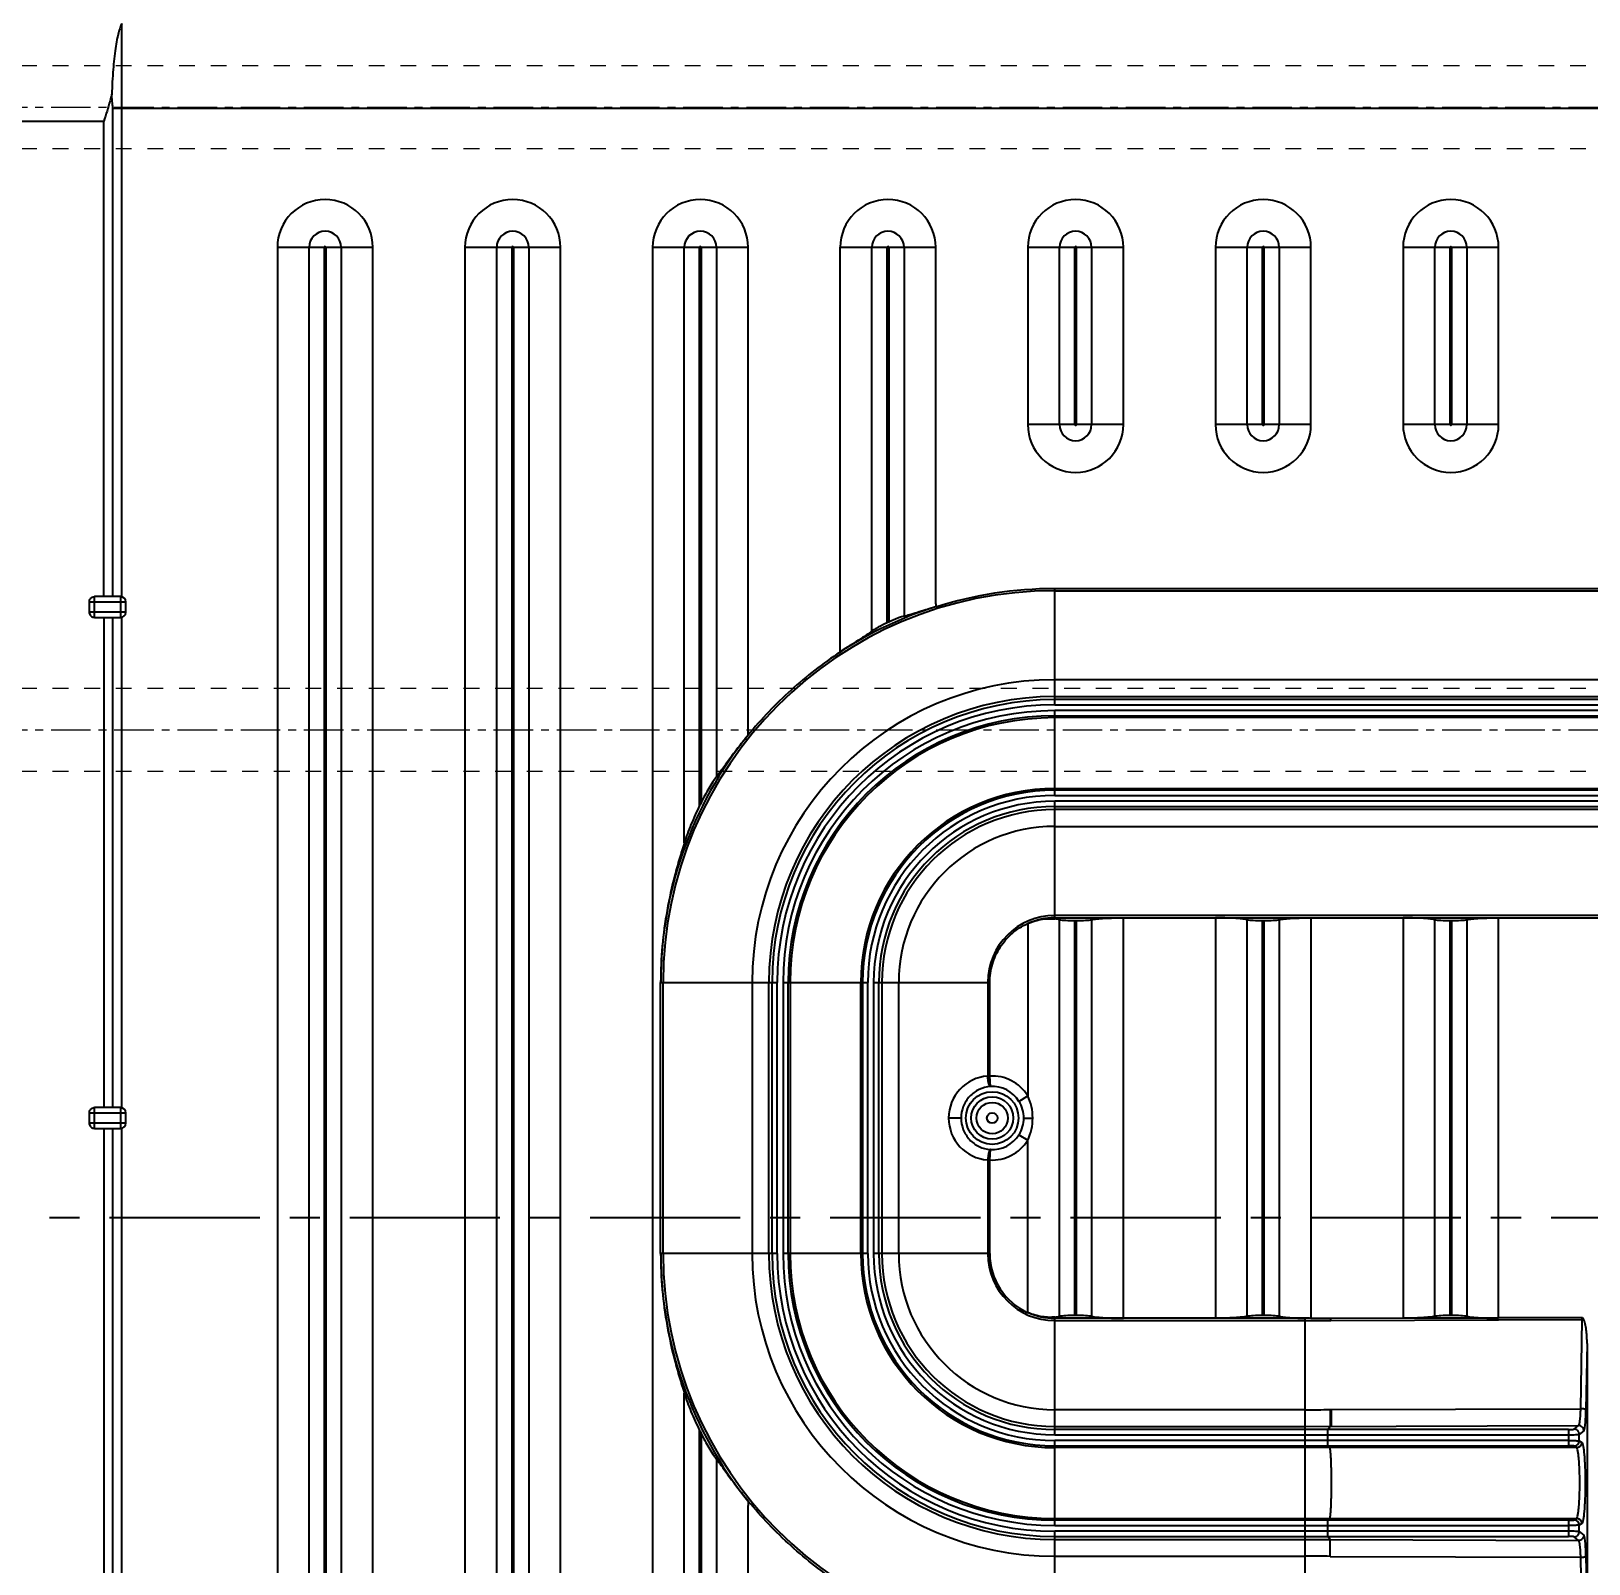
# Model space of a CAD drawing. Header units: millimetres. Extents: x -2895 to -298, y -11750 to -2997.
# Drawn here: x -1799.4 to -1649.3, y -6635 to -6487.3 of the extents above; entities that cross this region are included whole.
import ezdxf

# ---------------------------------------------------------------- set-up
doc = ezdxf.new("R2010")
doc.units = ezdxf.units.MM
doc.header["$LTSCALE"] = 16.335
doc.header["$PDMODE"] = 3
doc.header["$PDSIZE"] = 0.3125
doc.linetypes.add('CENTER', pattern=[0.6, 0.375, -0.075, 0.075, -0.075])
doc.linetypes.add('HIDDEN', pattern=[0.2, 0.1, -0.1])
doc.layers.get('0').update_dxf_attribs({"linetype": 'CONTINUOUS'})
doc.layers.get('Defpoints').update_dxf_attribs({"linetype": 'CONTINUOUS'})
doc.layers.add('cool', color=153, linetype='HIDDEN', lineweight=9)
doc.layers.add('DEFAULT_2', color=8, linetype='HIDDEN')
doc.styles.get("Standard").update_dxf_attribs({"font": 'txt', "width": 0.8})
doc.dimstyles.new('ISO-25', dxfattribs={"dimtxt": 8, "dimasz": 6, "dimexe": 0, "dimexo": 0, "dimgap": 0, "dimtad": 1, "dimdsep": 46, "dimtxsty": 'Standard', "dimcen": 0, "dimclrd": 4, "dimclre": 4, "dimclrt": 6, "dimazin": 0, "dimtfac": 1, "dimtofl": 0, "dimtmove": 0, "dimatfit": 3, "dimfxl": 0, "dimarcsym": 0})

# ---------------------------------------------------------------- blocks, each defined once
blk = doc.blocks.new('147')
at = {"layer": 'cool', "ltscale": 0.932966}
for p, q in [((229.57, -3849.57), (-211.77, -3849.57)), ((229.57, -3857.57), (-211.77, -3857.57))]:
    blk.add_line(p, q, dxfattribs=at)
at = {"layer": 'cool', "color": 1, "linetype": 'CENTER', "ltscale": 0.621977}
blk.add_line((243.9, -3853.57), (-226.1, -3853.57), dxfattribs=at)
blk = doc.blocks.new('*D2081')
at = {"color": 4, "lineweight": -2}
blk.add_line((-1852.6, -6601.62), (-1873.01, -6601.62), dxfattribs=at)
at = {"layer": 'Defpoints', "color": 0}
for p in [(-1870.61, -6601.62), (-1852.6, -6601.62), (-1626.39, -6601.62)]:
    blk.add_point(p, dxfattribs=at)
at = {"color": 6, "insert": (-1871.81, -6598.62), "char_height": 6, "attachment_point": 5}
blk.add_mtext('0', dxfattribs=at)
blk = doc.blocks.new('*D2082')
at = {"color": 4, "lineweight": -2}
blk.add_line((-1831.55, -6554.62), (-1878.61, -6554.62), dxfattribs=at)
at = {"layer": 'Defpoints', "color": 0}
for p in [(-1870.61, -6554.62), (-1831.55, -6554.62), (-1626.39, -6601.62)]:
    blk.add_point(p, dxfattribs=at)
at = {"color": 6, "insert": (-1874.61, -6551.62), "char_height": 6, "attachment_point": 5}
blk.add_mtext('47', dxfattribs=at)
blk = doc.blocks.new('*D2083')
at = {"color": 4, "lineweight": -2}
blk.add_line((-1838.84, -6494.62), (-1881.01, -6494.62), dxfattribs=at)
at = {"layer": 'Defpoints', "color": 0}
for p in [(-1870.61, -6494.62), (-1838.84, -6494.62), (-1626.39, -6601.62)]:
    blk.add_point(p, dxfattribs=at)
at = {"color": 6, "insert": (-1875.81, -6491.62), "char_height": 6, "attachment_point": 5}
blk.add_mtext('107', dxfattribs=at)
blk = doc.blocks.new('*D2084')
at = {"color": 4, "lineweight": -2}
blk.add_line((-1828.35, -6639.62), (-1878.61, -6639.62), dxfattribs=at)
at = {"layer": 'Defpoints', "color": 0}
for p in [(-1626.39, -6601.62), (-1870.61, -6639.62), (-1828.35, -6639.62)]:
    blk.add_point(p, dxfattribs=at)
at = {"color": 6, "insert": (-1874.61, -6636.62), "char_height": 6, "attachment_point": 5}
blk.add_mtext('38', dxfattribs=at)
blk = doc.blocks.new('*D2105')
at = {"color": 4, "lineweight": -2}
blk.add_line((-1832.39, -6726.62), (-1881.81, -6726.62), dxfattribs=at)
at = {"layer": 'Defpoints', "color": 0}
for p in [(-1626.39, -6601.62), (-1870.61, -6726.62), (-1832.39, -6726.62)]:
    blk.add_point(p, dxfattribs=at)
at = {"color": 6, "insert": (-1876.21, -6723.62), "char_height": 6, "attachment_point": 5}
blk.add_mtext('125', dxfattribs=at)
blk = doc.blocks.new('*D2091')
at = {"color": 4, "lineweight": -2}
blk.add_line((-1840.19, -6441.62), (-1881.01, -6441.62), dxfattribs=at)
at = {"layer": 'Defpoints', "color": 0}
for p in [(-1870.61, -6441.62), (-1840.19, -6441.62), (-1626.39, -6601.62)]:
    blk.add_point(p, dxfattribs=at)
at = {"color": 6, "insert": (-1875.81, -6438.62), "char_height": 6, "attachment_point": 5}
blk.add_mtext('160', dxfattribs=at)
blk = doc.blocks.new('*D2092')
at = {"color": 4, "lineweight": -2}
blk.add_line((-1831.39, -6758.51), (-1831.39, -6810.65), dxfattribs=at)
at = {"layer": 'Defpoints', "color": 0}
for p in [(-1626.39, -6601.62), (-1831.39, -6758.51), (-1831.39, -6798.65)]:
    blk.add_point(p, dxfattribs=at)
at = {"color": 6, "insert": (-1834.39, -6804.65), "char_height": 6, "attachment_point": 5, "rotation": 90}
blk.add_mtext('205', dxfattribs=at)
blk = doc.blocks.new('*D2093')
at = {"color": 4, "lineweight": -2}
blk.add_line((-1831.39, -6437.81), (-1831.39, -6394.21), dxfattribs=at)
at = {"layer": 'Defpoints', "color": 0}
for p in [(-1831.39, -6406.21), (-1831.39, -6437.81), (-1626.39, -6601.62)]:
    blk.add_point(p, dxfattribs=at)
at = {"color": 6, "insert": (-1834.39, -6400.21), "char_height": 6, "attachment_point": 5, "rotation": 90}
blk.add_mtext('205', dxfattribs=at)
blk = doc.blocks.new('*D2094')
at = {"color": 4, "lineweight": -2}
blk.add_line((-1840.19, -6761.62), (-1881.01, -6761.62), dxfattribs=at)
at = {"layer": 'Defpoints', "color": 0}
for p in [(-1626.39, -6601.62), (-1870.61, -6761.62), (-1840.19, -6761.62)]:
    blk.add_point(p, dxfattribs=at)
at = {"color": 6, "insert": (-1875.81, -6758.62), "char_height": 6, "attachment_point": 5}
blk.add_mtext('160', dxfattribs=at)

msp = doc.modelspace()

# ---------------------------------------------------------------- linework, layer by layer
at = {"color": 7, "linetype": 'Continuous'}
for p, q in [((-1790.703, -6541.788), (-1790.704, -6486.548)), ((-1791.573, -6541.773), (-1791.573, -6494.708)), ((-1791.573, -6494.708), (-1461.197, -6494.708)), ((-1861.385, -6495.949), (-1792.443, -6495.949)), ((-1792.443, -6541.773), (-1792.443, -6495.949)), ((-1775.711, -6508.106), (-1775.711, -6653.831)), ((-1775.711, -6508.106), (-1771.172, -6508.106)), ((-1772.654, -6653.831), (-1772.654, -6508.106)), ((-1771.172, -6653.831), (-1771.172, -6508.106)), ((-1771.038, -6508.106), (-1771.038, -6653.831)), ((-1771.038, -6508.106), (-1766.499, -6508.106)), ((-1769.556, -6508.106), (-1769.556, -6653.831)), ((-1766.499, -6653.831), (-1766.499, -6508.106)), ((-1757.621, -6508.106), (-1757.621, -6653.831)), ((-1757.621, -6508.106), (-1753.082, -6508.106)), ((-1754.564, -6653.831), (-1754.564, -6508.106)), ((-1753.082, -6653.831), (-1753.082, -6508.106)), ((-1752.948, -6508.106), (-1752.948, -6653.831)), ((-1752.948, -6508.106), (-1748.409, -6508.106)), ((-1751.466, -6508.106), (-1751.466, -6653.831)), ((-1748.409, -6653.831), (-1748.409, -6508.106)), ((-1739.531, -6508.106), (-1739.531, -6653.831)), ((-1739.531, -6508.106), (-1734.992, -6508.106)), ((-1736.474, -6565.511), (-1736.474, -6508.106)), ((-1734.992, -6561.896), (-1734.992, -6508.106)), ((-1734.858, -6508.106), (-1734.858, -6561.63)), ((-1734.858, -6508.106), (-1730.319, -6508.106)), ((-1733.376, -6508.106), (-1733.376, -6559.145)), ((-1730.316, -6555.117), (-1730.319, -6508.106)), ((-1721.441, -6547.117), (-1721.441, -6508.106)), ((-1721.441, -6508.106), (-1716.902, -6508.106)), ((-1718.384, -6545.107), (-1718.384, -6508.106)), ((-1716.902, -6544.281), (-1716.902, -6508.106)), ((-1716.768, -6508.106), (-1716.768, -6544.218)), ((-1716.768, -6508.106), (-1712.229, -6508.106)), ((-1715.286, -6508.106), (-1715.286, -6543.666)), ((-1712.227, -6542.466), (-1712.229, -6508.106)), ((-1703.351, -6508.106), (-1703.351, -6525.191)), ((-1703.351, -6508.106), (-1698.812, -6508.106)), ((-1703.351, -6508.106), (-1703.351, -6525.191)), ((-1703.351, -6508.106), (-1698.812, -6508.106)), ((-1700.294, -6525.191), (-1700.294, -6508.106)), ((-1700.294, -6525.191), (-1700.294, -6508.106)), ((-1698.812, -6525.191), (-1698.812, -6508.106)), ((-1698.812, -6525.191), (-1698.812, -6508.106)), ((-1698.678, -6508.106), (-1698.678, -6525.191)), ((-1698.678, -6508.106), (-1694.139, -6508.106)), ((-1698.678, -6508.106), (-1698.678, -6525.191)), ((-1698.678, -6508.106), (-1694.139, -6508.106)), ((-1697.196, -6508.106), (-1697.196, -6525.191)), ((-1697.196, -6508.106), (-1697.196, -6525.191)), ((-1694.139, -6525.191), (-1694.139, -6508.106)), ((-1694.139, -6525.191), (-1694.139, -6508.106)), ((-1685.261, -6508.106), (-1685.261, -6525.191)), ((-1685.261, -6508.106), (-1680.722, -6508.106)), ((-1685.261, -6508.106), (-1685.261, -6525.191)), ((-1685.261, -6508.106), (-1680.722, -6508.106)), ((-1682.204, -6525.191), (-1682.204, -6508.106)), ((-1682.204, -6525.191), (-1682.204, -6508.106)), ((-1680.722, -6525.191), (-1680.722, -6508.106)), ((-1680.722, -6525.191), (-1680.722, -6508.106)), ((-1680.588, -6508.106), (-1680.588, -6525.191)), ((-1680.588, -6508.106), (-1676.049, -6508.106)), ((-1680.588, -6508.106), (-1680.588, -6525.191)), ((-1680.588, -6508.106), (-1676.049, -6508.106)), ((-1679.106, -6508.106), (-1679.106, -6525.191)), ((-1679.106, -6508.106), (-1679.106, -6525.191)), ((-1676.049, -6525.191), (-1676.049, -6508.106)), ((-1676.049, -6525.191), (-1676.049, -6508.106)), ((-1667.171, -6508.106), (-1667.171, -6525.191)), ((-1667.171, -6508.106), (-1662.632, -6508.106)), ((-1667.171, -6508.106), (-1667.171, -6525.191)), ((-1667.171, -6508.106), (-1662.632, -6508.106)), ((-1664.114, -6525.191), (-1664.114, -6508.106)), ((-1664.114, -6525.191), (-1664.114, -6508.106)), ((-1662.632, -6525.191), (-1662.632, -6508.106)), ((-1662.632, -6525.191), (-1662.632, -6508.106)), ((-1662.498, -6508.106), (-1662.498, -6525.191)), ((-1662.498, -6508.106), (-1657.959, -6508.106)), ((-1662.498, -6508.106), (-1662.498, -6525.191)), ((-1662.498, -6508.106), (-1657.959, -6508.106)), ((-1661.016, -6508.106), (-1661.016, -6525.191)), ((-1661.016, -6508.106), (-1661.016, -6525.191)), ((-1657.959, -6525.191), (-1657.959, -6508.106)), ((-1657.959, -6525.191), (-1657.959, -6508.106)), ((-1698.812, -6525.191), (-1703.351, -6525.191)), ((-1698.812, -6525.191), (-1703.351, -6525.191)), ((-1694.139, -6525.191), (-1698.678, -6525.191)), ((-1694.139, -6525.191), (-1698.678, -6525.191)), ((-1680.722, -6525.191), (-1685.261, -6525.191)), ((-1680.722, -6525.191), (-1685.261, -6525.191)), ((-1676.049, -6525.191), (-1680.588, -6525.191)), ((-1676.049, -6525.191), (-1680.588, -6525.191)), ((-1662.632, -6525.191), (-1667.171, -6525.191)), ((-1662.632, -6525.191), (-1667.171, -6525.191)), ((-1657.959, -6525.191), (-1662.498, -6525.191)), ((-1657.959, -6525.191), (-1662.498, -6525.191)), ((-1793.339, -6543.281), (-1793.339, -6541.773)), ((-1790.821, -6541.773), (-1793.339, -6541.773)), ((-1790.821, -6541.773), (-1790.821, -6543.716)), ((-1700.755, -6552.198), (-1700.755, -6541.006)), ((-1552.015, -6541.006), (-1700.755, -6541.006)), ((-1700.755, -6541.2), (-1552.015, -6541.2)), ((-1793.838, -6543.284), (-1793.838, -6542.273)), ((-1793.838, -6542.276), (-1790.821, -6542.276)), ((-1790.388, -6543.281), (-1793.339, -6543.281)), ((-1793.339, -6543.783), (-1793.339, -6543.281)), ((-1790.703, -6591.033), (-1790.703, -6543.769)), ((-1790.321, -6543.283), (-1790.321, -6542.273)), ((-1712.227, -6542.466), (-1712.225, -6542.78)), ((-1793.339, -6543.783), (-1790.821, -6543.783)), ((-1792.443, -6543.783), (-1792.443, -6591.018)), ((-1791.573, -6591.018), (-1791.573, -6543.783)), ((-1552.015, -6549.784), (-1700.755, -6549.784)), ((-1700.755, -6551.401), (-1552.015, -6551.401)), ((-1552.015, -6551.697), (-1700.755, -6551.697)), ((-1700.755, -6552.198), (-1552.015, -6552.198)), ((-1700.755, -6560.936), (-1700.755, -6552.76)), ((-1552.015, -6552.76), (-1700.755, -6552.76)), ((-1700.755, -6553.262), (-1552.015, -6553.262)), ((-1552.015, -6553.436), (-1700.755, -6553.436)), ((-1700.755, -6560.261), (-1552.015, -6560.261)), ((-1552.015, -6560.435), (-1700.755, -6560.435)), ((-1700.755, -6560.936), (-1552.015, -6560.936)), ((-1700.755, -6572.837), (-1700.755, -6561.499)), ((-1552.015, -6561.499), (-1700.755, -6561.499)), ((-1700.755, -6562), (-1552.015, -6562)), ((-1629.324, -6562.296), (-1700.755, -6562.296)), ((-1700.755, -6563.913), (-1629.521, -6563.913)), ((-1703.353, -6573.279), (-1703.353, -6589.883)), ((-1632.815, -6572.497), (-1700.755, -6572.497)), ((-1700.755, -6572.727), (-1639.864, -6572.727)), ((-1700.294, -6611.142), (-1700.294, -6572.905)), ((-1698.812, -6611.056), (-1698.812, -6572.991)), ((-1698.812, -6572.991), (-1698.678, -6572.991)), ((-1698.678, -6572.991), (-1698.678, -6611.056)), ((-1697.196, -6572.905), (-1697.196, -6611.142)), ((-1694.136, -6611.335), (-1694.136, -6572.709)), ((-1685.267, -6572.709), (-1685.267, -6611.335)), ((-1682.204, -6611.142), (-1682.204, -6572.905)), ((-1680.722, -6611.056), (-1680.722, -6572.991)), ((-1680.722, -6572.991), (-1680.588, -6572.991)), ((-1680.588, -6572.991), (-1680.588, -6611.056)), ((-1679.106, -6572.905), (-1679.106, -6611.142)), ((-1676.046, -6611.333), (-1676.046, -6572.709)), ((-1667.175, -6572.709), (-1667.175, -6611.322)), ((-1664.114, -6611.142), (-1664.114, -6572.905)), ((-1662.632, -6611.056), (-1662.632, -6572.991)), ((-1662.632, -6572.991), (-1662.498, -6572.991)), ((-1662.498, -6572.991), (-1662.498, -6611.056)), ((-1661.016, -6572.905), (-1661.016, -6611.142)), ((-1657.958, -6611.284), (-1657.958, -6572.709)), ((-1738.752, -6605.088), (-1738.752, -6578.958)), ((-1738.735, -6578.958), (-1727.515, -6578.958)), ((-1738.514, -6605.088), (-1738.514, -6578.958)), ((-1729.93, -6578.958), (-1729.93, -6605.088)), ((-1728.313, -6605.088), (-1728.313, -6578.958)), ((-1728.017, -6578.958), (-1728.017, -6605.088)), ((-1727.515, -6605.088), (-1727.515, -6578.958)), ((-1726.953, -6578.958), (-1726.953, -6605.088)), ((-1726.953, -6578.958), (-1718.777, -6578.958)), ((-1726.452, -6605.088), (-1726.452, -6578.958)), ((-1726.278, -6578.958), (-1726.278, -6605.088)), ((-1719.453, -6605.088), (-1719.453, -6578.958)), ((-1719.279, -6578.958), (-1719.279, -6605.088)), ((-1718.777, -6605.088), (-1718.777, -6578.958)), ((-1718.215, -6578.958), (-1718.215, -6605.088)), ((-1718.215, -6578.958), (-1707.022, -6578.958)), ((-1717.714, -6605.088), (-1717.714, -6578.958)), ((-1717.418, -6578.958), (-1717.418, -6605.088)), ((-1715.8, -6605.088), (-1715.8, -6578.958)), ((-1707.216, -6578.958), (-1707.216, -6587.985)), ((-1707.022, -6587.985), (-1707.022, -6578.958)), ((-1707.022, -6587.985), (-1707.216, -6587.985)), ((-1706.964, -6588.987), (-1707.022, -6587.985)), ((-1704.203, -6590.415), (-1703.351, -6589.884)), ((-1793.838, -6592.529), (-1793.838, -6591.518)), ((-1793.838, -6591.521), (-1790.821, -6591.521)), ((-1793.339, -6592.526), (-1793.339, -6591.018)), ((-1790.821, -6591.018), (-1793.339, -6591.018)), ((-1790.821, -6591.018), (-1790.821, -6592.961)), ((-1790.321, -6592.528), (-1790.321, -6591.518)), ((-1790.388, -6592.526), (-1793.339, -6592.526)), ((-1793.339, -6593.028), (-1793.339, -6592.526)), ((-1793.339, -6593.028), (-1790.821, -6593.028)), ((-1792.443, -6593.028), (-1792.443, -6640.263)), ((-1791.573, -6640.263), (-1791.573, -6593.028)), ((-1790.703, -6640.278), (-1790.703, -6593.014)), ((-1709.788, -6592.023), (-1710.986, -6592.023)), ((-1703.741, -6592.023), (-1702.88, -6592.023)), ((-1704.203, -6593.632), (-1703.351, -6594.162)), ((-1703.357, -6610.791), (-1703.351, -6594.162)), ((-1707.216, -6596.062), (-1707.216, -6605.088)), ((-1707.216, -6596.062), (-1707.022, -6596.062)), ((-1707.022, -6596.062), (-1706.964, -6595.06)), ((-1707.022, -6605.088), (-1707.022, -6596.062)), ((-1727.515, -6605.088), (-1738.752, -6605.088)), ((-1718.777, -6605.088), (-1726.953, -6605.088)), ((-1707.022, -6605.088), (-1718.215, -6605.088)), ((-1700.755, -6622.548), (-1700.755, -6611.21)), ((-1676.572, -6611.319), (-1700.755, -6611.319)), ((-1698.678, -6611.056), (-1698.812, -6611.056)), ((-1680.588, -6611.056), (-1680.722, -6611.056)), ((-1676.635, -6611.331), (-1676.635, -6643.064)), ((-1667.175, -6611.322), (-1674.145, -6611.351)), ((-1674.144, -6611.545), (-1674.145, -6611.349)), ((-1657.963, -6611.319), (-1667.172, -6611.319)), ((-1662.498, -6611.056), (-1662.632, -6611.056)), ((-1649.875, -6611.284), (-1657.958, -6611.284)), ((-1700.755, -6611.55), (-1676.635, -6611.55)), ((-1674.144, -6611.545), (-1649.893, -6611.456)), ((-1650.04, -6620.041), (-1649.893, -6611.456)), ((-1649.429, -6613.74), (-1649.539, -6620.138)), ((-1649.429, -6613.74), (-1649.429, -6640.656)), ((-1736.474, -6653.831), (-1736.474, -6618.536)), ((-1676.635, -6620.134), (-1700.755, -6620.134)), ((-1674.192, -6620.129), (-1650.04, -6620.041)), ((-1674.192, -6620.129), (-1674.187, -6621.746)), ((-1674.112, -6620.129), (-1674.107, -6621.746)), ((-1700.755, -6621.751), (-1676.635, -6621.751)), ((-1676.635, -6621.751), (-1650.242, -6621.659)), ((-1674.412, -6622.047), (-1674.187, -6621.746)), ((-1650.684, -6622.013), (-1650.242, -6621.659)), ((-1734.992, -6653.831), (-1734.992, -6622.15)), ((-1734.858, -6622.416), (-1734.858, -6653.831)), ((-1651.211, -6622.047), (-1700.755, -6622.047)), ((-1700.755, -6622.548), (-1651.235, -6622.548)), ((-1700.755, -6631.286), (-1700.755, -6623.11)), ((-1651.235, -6623.11), (-1700.755, -6623.11)), ((-1674.437, -6623.11), (-1674.437, -6622.548)), ((-1651.235, -6622.548), (-1651.235, -6623.11)), ((-1649.74, -6622.16), (-1650.182, -6622.514)), ((-1650.182, -6623.136), (-1650.182, -6622.514)), ((-1650.182, -6623.136), (-1649.934, -6623.284)), ((-1700.755, -6623.612), (-1651.21, -6623.612)), ((-1650.436, -6623.786), (-1700.755, -6623.786)), ((-1674.238, -6623.786), (-1674.412, -6623.612)), ((-1650.436, -6623.786), (-1650.684, -6623.637)), ((-1733.376, -6624.902), (-1733.376, -6653.831)), ((-1730.319, -6653.831), (-1730.31, -6629.374)), ((-1730.3, -6628.935), (-1730.31, -6629.374)), ((-1700.755, -6630.611), (-1650.436, -6630.611)), ((-1651.21, -6630.785), (-1700.755, -6630.785)), ((-1674.412, -6630.785), (-1674.238, -6630.611)), ((-1650.684, -6630.759), (-1650.436, -6630.611)), ((-1700.755, -6631.286), (-1651.235, -6631.286)), ((-1700.755, -6643.187), (-1700.755, -6631.849)), ((-1651.235, -6631.849), (-1700.755, -6631.849)), ((-1700.755, -6632.35), (-1651.211, -6632.35)), ((-1674.437, -6631.849), (-1674.437, -6631.286)), ((-1674.187, -6632.65), (-1674.412, -6632.35)), ((-1651.235, -6631.286), (-1651.235, -6631.849)), ((-1649.934, -6631.113), (-1650.182, -6631.261)), ((-1650.182, -6631.882), (-1650.182, -6631.261)), ((-1650.182, -6631.882), (-1649.74, -6632.237)), ((-1700.755, -6632.646), (-1674.187, -6632.65)), ((-1674.193, -6634.267), (-1674.187, -6632.65)), ((-1674.187, -6632.65), (-1650.242, -6632.738)), ((-1650.242, -6632.738), (-1650.684, -6632.384)), ((-1700.755, -6634.263), (-1676.635, -6634.263)), ((-1674.192, -6634.267), (-1650.04, -6634.355)), ((-1649.893, -6642.94), (-1650.04, -6634.355)), ((-1649.539, -6634.259), (-1649.429, -6640.656))]:
    msp.add_line(p, q, dxfattribs=at)
at = {"color": 1, "linetype": 'CENTER', "ltscale": 2.363517}
msp.add_line((-1861.385, -6601.624), (-1391.385, -6601.624), dxfattribs=at)
at = {"color": 7, "linetype": 'Continuous'}
for radius in [2.537, 2.036, 1.508, 0.503]:
    msp.add_circle((-1706.785, -6592.023), radius, dxfattribs=at)
for centre, radius, start, end in [((-1771.105, -6508.106), 4.606, 0, 180), ((-1753.015, -6508.106), 4.606, 0, 180), ((-1734.925, -6508.106), 4.606, 0, 180), ((-1716.835, -6508.106), 4.606, 0, 180), ((-1698.745, -6508.106), 4.606, 0, 180), ((-1698.745, -6508.106), 4.606, 0, 180), ((-1680.655, -6508.106), 4.606, 0, 180), ((-1680.655, -6508.106), 4.606, 0, 180), ((-1662.565, -6508.106), 4.606, 0, 180), ((-1662.565, -6508.106), 4.606, 0, 180), ((-1771.105, -6508.106), 1.549, 0.00138, 179.99862), ((-1753.015, -6508.106), 1.549, 0.00138, 179.99862), ((-1734.925, -6508.106), 1.549, 0.00138, 179.99862), ((-1716.835, -6508.106), 1.549, 0.00138, 179.99862), ((-1698.745, -6508.106), 1.549, 0.00138, 179.99862), ((-1698.745, -6508.106), 1.549, 0.00138, 179.99862), ((-1680.655, -6508.106), 1.549, 0.00138, 179.99862), ((-1680.655, -6508.106), 1.549, 0.00138, 179.99862), ((-1662.565, -6508.106), 1.549, 0.00138, 179.99862), ((-1662.565, -6508.106), 1.549, 0.00138, 179.99862), ((-1771.105, -6508.106), 0.0669, 0, 180), ((-1753.015, -6508.106), 0.0669, 0, 180), ((-1734.925, -6508.106), 0.0669, 0, 180), ((-1716.835, -6508.106), 0.0669, 0, 180), ((-1698.745, -6508.106), 0.0669, 0, 180), ((-1698.745, -6508.106), 0.0669, 0, 180), ((-1680.655, -6508.106), 0.0669, 0, 180), ((-1680.655, -6508.106), 0.0669, 0, 180), ((-1662.565, -6508.106), 0.0669, 0, 180), ((-1662.565, -6508.106), 0.0669, 0, 180), ((-1698.745, -6525.191), 4.606, 180, 360), ((-1698.745, -6525.191), 4.606, 180, 360), ((-1698.745, -6525.191), 1.549, 180.00138, 359.99862), ((-1698.745, -6525.191), 1.549, 180.00138, 359.99862), ((-1698.745, -6525.191), 0.0669, 180, 0), ((-1698.745, -6525.191), 0.0669, 180, 0), ((-1680.655, -6525.191), 4.606, 180, 360), ((-1680.655, -6525.191), 4.606, 180, 360), ((-1680.655, -6525.191), 1.549, 180.00138, 359.99862), ((-1680.655, -6525.191), 1.549, 180.00138, 359.99862), ((-1680.655, -6525.191), 0.0669, 180, 0), ((-1680.655, -6525.191), 0.0669, 180, 0), ((-1662.565, -6525.191), 4.606, 180, 360), ((-1662.565, -6525.191), 4.606, 180, 360), ((-1662.565, -6525.191), 1.549, 180.00138, 359.99862), ((-1662.565, -6525.191), 1.549, 180.00138, 359.99862), ((-1662.565, -6525.191), 0.0669, 180, 0), ((-1662.565, -6525.191), 0.0669, 180, 0), ((-1790.821, -6542.273), 0.5, 0, 90), ((-1700.755, -6578.958), 37.759, 90, 180), ((-1700.756, -6578.949), 37.943, 89.99872, 107.59392), ((-1793.338, -6543.283), 0.5, 194.6037, 269.93689), ((-1790.821, -6543.283), 0.5, 270, 0), ((-1700.755, -6578.958), 37.989, 107.6131, 122.99151), ((-1700.755, -6578.958), 38.253, 114.74696, 114.96798), ((-1700.755, -6578.958), 29.175, 90, 180), ((-1700.755, -6578.958), 27.558, 90, 180), ((-1700.755, -6578.958), 27.261, 90, 180), ((-1700.755, -6578.958), 26.76, 90, 180), ((-1700.755, -6578.958), 26.198, 90, 180), ((-1700.755, -6578.958), 25.696, 90, 180), ((-1700.755, -6578.958), 25.522, 90, 180), ((-1700.755, -6578.958), 37.989, 141.12318, 180), ((-1700.755, -6578.958), 18.698, 90, 180), ((-1700.755, -6578.958), 38.253, 153.06467, 153.51081), ((-1700.755, -6578.958), 18.524, 90, 180), ((-1700.755, -6578.958), 18.022, 90, 180), ((-1700.755, -6578.958), 17.46, 90, 180), ((-1700.755, -6578.958), 16.959, 90, 180), ((-1700.755, -6578.958), 16.662, 90, 180), ((-1700.755, -6578.958), 15.045, 90, 180), ((-1700.755, -6578.958), 6.461, 90, 180), ((-1700.755, -6578.958), 6.231, 90, 114.542), ((-1706.937, -6592.023), 4.049, 93.95805, 266.04404), ((-1706.785, -6592.023), 4.046, 31.95246, 93.36175), ((-1706.785, -6592.023), 3.042, 31.91993, 93.36175), ((-1790.821, -6591.518), 0.5, 0, 90), ((-1793.338, -6592.528), 0.5, 194.6037, 269.93689), ((-1790.821, -6592.528), 0.5, 270, 0), ((-1706.785, -6592.023), 4.046, 266.63825, 328.08007), ((-1706.785, -6592.023), 3.042, 266.63825, 328.08007), ((-1700.755, -6605.088), 37.989, 180, 218.83291), ((-1700.755, -6605.088), 37.759, 180, 270), ((-1700.755, -6605.088), 29.175, 180, 270), ((-1700.755, -6605.088), 27.558, 180, 270), ((-1700.755, -6605.088), 27.261, 180, 270), ((-1700.755, -6605.088), 26.76, 180, 270), ((-1700.755, -6605.088), 26.198, 180, 270), ((-1700.755, -6605.088), 25.696, 180, 270), ((-1700.755, -6605.088), 25.522, 180, 270), ((-1700.755, -6605.088), 18.698, 180, 270), ((-1700.755, -6605.088), 18.524, 180, 270), ((-1700.755, -6605.088), 18.022, 180, 270), ((-1700.755, -6605.088), 17.46, 180, 270), ((-1700.755, -6605.088), 16.959, 180, 270), ((-1700.755, -6605.088), 16.662, 180, 270), ((-1700.755, -6605.088), 15.045, 180, 270), ((-1700.755, -6605.088), 6.461, 180, 270), ((-1700.751, -6605.087), 6.271, 180.01433, 245.45061), ((-1700.754, -6605.083), 6.237, 245.41084, 269.98936), ((-1676.504, -6617.535), 6.219, 85.77656, 91.12443), ((-1657.4, -6611.249), 7.51, 358.42194, 359.90255), ((-1654.277, -6614.417), 5.404, 33.1479, 35.43944), ((-1676.739, -5898.627), 712.922, 270.008305, 270.208538), ((-1649.933, -6613.965), 2.509, 85.89242, 89.08809), ((-1676.636, -5918.261), 701.872, 270.00006, 270.199509), ((-1700.755, -6605.088), 38.253, 206.48919, 206.93533), ((-1650.438, -6623.282), 0.504, 270.20989, 359.78328), ((-1650.438, -6631.114), 0.504, 0.22353, 89.79025), ((-1676.636, -7336.136), 701.873, 89.800492, 89.99994)]:
    msp.add_arc(centre, radius, start, end, dxfattribs=at)
for centre, major_axis, start_param, end_param in [((-1703.351, -6573.017), (3.317, 0), 0.3981949, 0.6716401), ((-1698.812, -6572.85), (1.608, 0), -2.7433978, -1.5707963), ((-1698.678, -6572.85), (1.608, 0), -1.5707963, -0.3981949), ((-1680.722, -6572.85), (1.608, 0), -2.7433978, -1.5707963), ((-1680.588, -6572.85), (1.608, 0), -1.5707963, -0.3981949), ((-1662.632, -6572.85), (1.608, 0), -2.7433978, -1.5707963), ((-1662.498, -6572.85), (1.608, 0), -1.5707963, -0.3981949), ((-1703.351, -6611.029), (3.317, 0), -0.6716401, -0.3981949), ((-1698.812, -6611.196), (1.608, 0), 1.5707963, 2.7433978), ((-1698.678, -6611.196), (1.608, 0), 0.3981949, 1.5707963), ((-1680.722, -6611.196), (1.608, 0), 1.5707963, 2.7433978), ((-1680.588, -6611.196), (1.608, 0), 0.3981949, 1.5707963), ((-1662.632, -6611.196), (1.608, 0), 1.5707963, 2.7433978), ((-1662.498, -6611.196), (1.608, 0), 0.3981949, 1.5707963)]:
    msp.add_ellipse(centre, major_axis=major_axis, ratio=0.0874887, start_param=start_param, end_param=end_param, dxfattribs=at)
for points, knots in [([(-1790.703, -6486.548), (-1790.77, -6486.66), (-1790.892, -6486.951), (-1791.045, -6487.473), (-1791.191, -6488.151), (-1791.384, -6489.325), (-1791.567, -6491.074), (-1791.648, -6492.551), (-1791.675, -6493.351)], [0, 0, 0, 0, 0.0567523, 0.1358039, 0.2365476, 0.3575941, 0.6523289, 1, 1, 1, 1]), ([(-1791.675, -6493.351), (-1791.726, -6493.567), (-1791.954, -6494.441), (-1792.234, -6495.301), (-1792.443, -6495.949)], [0, 0, 0, 0, 0.2460229, 1, 1, 1, 1]), ([(-1793.838, -6542.273), (-1793.838, -6542.168), (-1793.765, -6541.952), (-1793.577, -6541.825), (-1793.476, -6541.795)], [0, 0, 0, 0, 0.4989901, 1, 1, 1, 1]), ([(-1793.764, -6543.283), (-1793.774, -6543.283), (-1793.799, -6543.283), (-1793.824, -6543.281), (-1793.838, -6543.281)], [0, 0, 0, 0, 0.4075414, 1, 1, 1, 1]), ([(-1793.339, -6543.281), (-1793.38, -6543.281), (-1793.522, -6543.282), (-1793.664, -6543.285), (-1793.764, -6543.283)], [0, 0, 0, 0, 0.2947974, 1, 1, 1, 1]), ([(-1790.821, -6542.276), (-1790.779, -6542.276), (-1790.635, -6542.275), (-1790.491, -6542.272), (-1790.39, -6542.274)], [0, 0, 0, 0, 0.2971077, 1, 1, 1, 1]), ([(-1715.286, -6543.666), (-1715.372, -6543.682), (-1715.579, -6543.742), (-1716.078, -6543.914), (-1716.483, -6544.087), (-1716.768, -6544.218)], [0, 0, 0, 0, 0.1664036, 0.405503, 1, 1, 1, 1]), ([(-1712.221, -6542.76), (-1712.536, -6542.86), (-1713.148, -6543.029), (-1713.992, -6543.305), (-1714.696, -6543.519), (-1715.112, -6543.633), (-1715.286, -6543.666)], [0, 0, 0, 0, 0.3096362, 0.5956265, 0.8337215, 1, 1, 1, 1]), ([(-1718.384, -6545.107), (-1718.559, -6545.239), (-1718.988, -6545.526), (-1719.71, -6545.987), (-1720.556, -6546.52), (-1721.137, -6546.92), (-1721.441, -6547.118)], [0, 0, 0, 0, 0.1798523, 0.4220645, 0.7023752, 1, 1, 1, 1]), ([(-1716.902, -6544.281), (-1717.2, -6544.419), (-1717.615, -6544.629), (-1718.104, -6544.915), (-1718.303, -6545.046), (-1718.384, -6545.107)], [0, 0, 0, 0, 0.5798093, 0.8203913, 1, 1, 1, 1]), ([(-1721.441, -6547.117), (-1723.108, -6548.218), (-1726.288, -6550.663), (-1729.053, -6553.57), (-1730.316, -6555.117)], [0, 0, 0, 0, 0.5000095, 1, 1, 1, 1]), ([(-1730.316, -6555.118), (-1730.464, -6555.3), (-1730.763, -6555.66), (-1731.196, -6556.207), (-1731.609, -6556.756), (-1732.135, -6557.458), (-1732.718, -6558.257), (-1733.162, -6558.879), (-1733.376, -6559.145)], [0, 0, 0, 0, 0.1391505, 0.2773557, 0.4136488, 0.5469246, 0.7975625, 1, 1, 1, 1]), ([(-1733.376, -6559.145), (-1733.501, -6559.3), (-1733.748, -6559.67), (-1734.256, -6560.49), (-1734.622, -6561.165), (-1734.858, -6561.63)], [0, 0, 0, 0, 0.2059116, 0.4597533, 1, 1, 1, 1]), ([(-1734.992, -6561.896), (-1735.293, -6562.5), (-1735.829, -6563.688), (-1736.289, -6564.91), (-1736.474, -6565.511)], [0, 0, 0, 0, 0.5172053, 1, 1, 1, 1]), ([(-1736.474, -6565.511), (-1736.628, -6566.009), (-1736.95, -6567.042), (-1737.554, -6569.195), (-1738.181, -6572.008), (-1738.647, -6575.463), (-1738.752, -6577.793), (-1738.752, -6578.958)], [0, 0, 0, 0, 0.1141953, 0.2371106, 0.4898274, 0.7447487, 1, 1, 1, 1]), ([(-1707.022, -6578.958), (-1707.021, -6578.364), (-1706.852, -6577.169), (-1706.099, -6575.529), (-1704.927, -6574.152), (-1703.896, -6573.52), (-1703.353, -6573.279)], [0, 0, 0, 0, 0.2499788, 0.4999758, 0.7499735, 1, 1, 1, 1]), ([(-1703.353, -6573.28), (-1703.124, -6573.176), (-1702.657, -6573.012), (-1701.79, -6572.822), (-1701.147, -6572.794), (-1700.755, -6572.837)], [0, 0, 0, 0, 0.284105, 0.5555213, 1, 1, 1, 1]), ([(-1697.196, -6572.905), (-1697.031, -6572.871), (-1696.623, -6572.82), (-1695.603, -6572.745), (-1694.748, -6572.727), (-1694.135, -6572.727)], [0, 0, 0, 0, 0.1651759, 0.400724, 1, 1, 1, 1]), ([(-1682.204, -6572.905), (-1682.37, -6572.871), (-1682.778, -6572.82), (-1683.798, -6572.745), (-1684.653, -6572.727), (-1685.267, -6572.727)], [0, 0, 0, 0, 0.1651898, 0.4007181, 1, 1, 1, 1]), ([(-1679.106, -6572.905), (-1678.941, -6572.871), (-1678.533, -6572.82), (-1677.512, -6572.745), (-1676.657, -6572.727), (-1676.044, -6572.727)], [0, 0, 0, 0, 0.1651745, 0.4007352, 1, 1, 1, 1]), ([(-1664.114, -6572.905), (-1664.28, -6572.871), (-1664.688, -6572.82), (-1665.708, -6572.745), (-1666.563, -6572.727), (-1667.177, -6572.727)], [0, 0, 0, 0, 0.1651898, 0.4007181, 1, 1, 1, 1]), ([(-1661.016, -6572.905), (-1660.851, -6572.871), (-1660.443, -6572.82), (-1659.422, -6572.745), (-1658.567, -6572.727), (-1657.954, -6572.727)], [0, 0, 0, 0, 0.1651745, 0.4007352, 1, 1, 1, 1]), ([(-1706.964, -6588.987), (-1706.977, -6588.984), (-1707.008, -6588.958), (-1707.065, -6588.861), (-1707.128, -6588.655), (-1707.183, -6588.346), (-1707.208, -6588.109), (-1707.216, -6587.985)], [0, 0, 0, 0, 0.0401593, 0.1056172, 0.3227858, 0.6447584, 1, 1, 1, 1]), ([(-1706.964, -6588.987), (-1707.338, -6589.014), (-1708.082, -6589.214), (-1709.019, -6589.891), (-1709.636, -6590.876), (-1709.788, -6591.642), (-1709.788, -6592.023)], [0, 0, 0, 0, 0.2481294, 0.4969829, 0.7477531, 1, 1, 1, 1]), ([(-1702.88, -6592.023), (-1702.881, -6591.655), (-1702.956, -6590.917), (-1703.196, -6590.213), (-1703.353, -6589.88)], [0, 0, 0, 0, 0.500072, 1, 1, 1, 1]), ([(-1793.838, -6591.518), (-1793.838, -6591.413), (-1793.765, -6591.197), (-1793.577, -6591.07), (-1793.476, -6591.04)], [0, 0, 0, 0, 0.4989901, 1, 1, 1, 1]), ([(-1790.821, -6591.521), (-1790.779, -6591.521), (-1790.635, -6591.52), (-1790.491, -6591.517), (-1790.39, -6591.519)], [0, 0, 0, 0, 0.2971077, 1, 1, 1, 1]), ([(-1703.741, -6592.023), (-1703.741, -6591.743), (-1703.821, -6591.177), (-1704.053, -6590.655), (-1704.203, -6590.415)], [0, 0, 0, 0, 0.4971947, 1, 1, 1, 1]), ([(-1793.764, -6592.528), (-1793.774, -6592.528), (-1793.799, -6592.528), (-1793.824, -6592.526), (-1793.838, -6592.526)], [0, 0, 0, 0, 0.4075414, 1, 1, 1, 1]), ([(-1793.339, -6592.526), (-1793.38, -6592.526), (-1793.522, -6592.527), (-1793.664, -6592.53), (-1793.764, -6592.528)], [0, 0, 0, 0, 0.2947974, 1, 1, 1, 1]), ([(-1709.788, -6592.023), (-1709.788, -6592.404), (-1709.636, -6593.171), (-1709.019, -6594.156), (-1708.082, -6594.833), (-1707.338, -6595.033), (-1706.964, -6595.06)], [0, 0, 0, 0, 0.2522179, 0.5029919, 0.7518626, 1, 1, 1, 1]), ([(-1704.203, -6593.632), (-1704.054, -6593.391), (-1703.821, -6592.869), (-1703.741, -6592.303), (-1703.741, -6592.023)], [0, 0, 0, 0, 0.5026438, 1, 1, 1, 1]), ([(-1703.354, -6594.169), (-1703.198, -6593.836), (-1702.956, -6593.132), (-1702.88, -6592.392), (-1702.88, -6592.023)], [0, 0, 0, 0, 0.4999354, 1, 1, 1, 1]), ([(-1706.964, -6595.06), (-1706.977, -6595.063), (-1707.008, -6595.089), (-1707.065, -6595.186), (-1707.128, -6595.392), (-1707.183, -6595.7), (-1707.208, -6595.937), (-1707.216, -6596.062)], [0, 0, 0, 0, 0.0401605, 0.1056215, 0.322797, 0.6447698, 1, 1, 1, 1]), ([(-1738.752, -6605.088), (-1738.752, -6606.253), (-1738.647, -6608.584), (-1738.181, -6612.039), (-1737.554, -6614.851), (-1736.95, -6617.004), (-1736.628, -6618.038), (-1736.474, -6618.536)], [0, 0, 0, 0, 0.2552513, 0.5101726, 0.7628894, 0.8858047, 1, 1, 1, 1]), ([(-1700.755, -6611.21), (-1700.934, -6611.229), (-1701.329, -6611.247), (-1701.964, -6611.185), (-1702.656, -6611.035), (-1703.125, -6610.877), (-1703.354, -6610.772)], [0, 0, 0, 0, 0.2022104, 0.4449603, 0.7162063, 1, 1, 1, 1]), ([(-1697.196, -6611.142), (-1697.031, -6611.176), (-1696.623, -6611.226), (-1695.604, -6611.302), (-1694.749, -6611.32), (-1694.136, -6611.319)], [0, 0, 0, 0, 0.1651885, 0.4006871, 1, 1, 1, 1]), ([(-1682.204, -6611.142), (-1682.37, -6611.176), (-1682.778, -6611.226), (-1683.797, -6611.302), (-1684.652, -6611.32), (-1685.265, -6611.32)], [0, 0, 0, 0, 0.1651759, 0.400724, 1, 1, 1, 1]), ([(-1679.106, -6611.142), (-1678.967, -6611.171), (-1678.629, -6611.216), (-1677.785, -6611.286), (-1677.079, -6611.311), (-1676.572, -6611.319)], [0, 0, 0, 0, 0.1676737, 0.4012642, 1, 1, 1, 1]), ([(-1664.114, -6611.142), (-1664.28, -6611.176), (-1664.687, -6611.226), (-1665.706, -6611.302), (-1666.56, -6611.319), (-1667.172, -6611.319)], [0, 0, 0, 0, 0.1651836, 0.4006846, 1, 1, 1, 1]), ([(-1661.016, -6611.142), (-1660.851, -6611.176), (-1660.445, -6611.226), (-1659.427, -6611.302), (-1658.575, -6611.319), (-1657.963, -6611.319)], [0, 0, 0, 0, 0.1651762, 0.4005699, 1, 1, 1, 1]), ([(-1649.429, -6613.74), (-1649.429, -6613.547), (-1649.437, -6613.161), (-1649.478, -6612.582), (-1649.559, -6612.013), (-1649.648, -6611.624), (-1649.753, -6611.462)], [0, 0, 0, 0, 0.2501729, 0.5003608, 0.7503048, 1, 1, 1, 1]), ([(-1736.474, -6618.536), (-1736.289, -6619.137), (-1735.83, -6620.358), (-1735.293, -6621.547), (-1734.992, -6622.15)], [0, 0, 0, 0, 0.4824538, 1, 1, 1, 1]), ([(-1650.242, -6621.659), (-1650.225, -6621.648), (-1650.198, -6621.595), (-1650.167, -6621.494), (-1650.137, -6621.343), (-1650.096, -6621.059), (-1650.06, -6620.62), (-1650.045, -6620.246), (-1650.04, -6620.041)], [0, 0, 0, 0, 0.0370126, 0.1020863, 0.1958296, 0.3164394, 0.6261247, 1, 1, 1, 1]), ([(-1649.54, -6620.138), (-1649.548, -6620.118), (-1649.609, -6620.093), (-1649.71, -6620.068), (-1649.862, -6620.048), (-1649.976, -6620.042), (-1650.04, -6620.041)], [0, 0, 0, 0, 0.1248863, 0.3353494, 0.6284723, 1, 1, 1, 1]), ([(-1649.74, -6622.16), (-1649.721, -6622.145), (-1649.696, -6622.078), (-1649.664, -6621.953), (-1649.635, -6621.764), (-1649.607, -6621.522), (-1649.583, -6621.229), (-1649.555, -6620.762), (-1649.544, -6620.394), (-1649.539, -6620.138)], [0, 0, 0, 0, 0.0348884, 0.0991374, 0.1927564, 0.3135437, 0.4586341, 0.6244145, 1, 1, 1, 1]), ([(-1649.74, -6622.16), (-1649.741, -6622.032), (-1649.849, -6621.767), (-1650.114, -6621.659), (-1650.242, -6621.659)], [0, 0, 0, 0, 0.5002403, 1, 1, 1, 1]), ([(-1734.858, -6622.416), (-1734.622, -6622.881), (-1734.256, -6623.556), (-1733.748, -6624.377), (-1733.501, -6624.747), (-1733.376, -6624.902)], [0, 0, 0, 0, 0.5402378, 0.7940713, 1, 1, 1, 1]), ([(-1674.437, -6622.548), (-1674.437, -6622.487), (-1674.436, -6622.372), (-1674.431, -6622.222), (-1674.426, -6622.12), (-1674.418, -6622.068), (-1674.415, -6622.051), (-1674.412, -6622.047)], [0, 0, 0, 0, 0.3659225, 0.681956, 0.902814, 0.9679066, 1, 1, 1, 1]), ([(-1674.412, -6623.612), (-1674.415, -6623.608), (-1674.417, -6623.592), (-1674.423, -6623.562), (-1674.426, -6623.514), (-1674.432, -6623.424), (-1674.436, -6623.287), (-1674.437, -6623.172), (-1674.437, -6623.11)], [0, 0, 0, 0, 0.0295464, 0.092805, 0.1881596, 0.3126022, 0.630534, 1, 1, 1, 1]), ([(-1651.211, -6622.047), (-1651.219, -6622.058), (-1651.219, -6622.11), (-1651.232, -6622.209), (-1651.233, -6622.365), (-1651.235, -6622.484), (-1651.235, -6622.548)], [0, 0, 0, 0, 0.0809027, 0.2867355, 0.6166142, 1, 1, 1, 1]), ([(-1651.235, -6622.548), (-1651.109, -6622.548), (-1650.871, -6622.546), (-1650.59, -6622.541), (-1650.401, -6622.534), (-1650.298, -6622.529), (-1650.229, -6622.522), (-1650.193, -6622.519), (-1650.182, -6622.514)], [0, 0, 0, 0, 0.360084, 0.6749881, 0.8006712, 0.8989797, 0.9661269, 1, 1, 1, 1]), ([(-1651.235, -6623.11), (-1651.109, -6623.11), (-1650.871, -6623.111), (-1650.556, -6623.117), (-1650.342, -6623.121), (-1650.229, -6623.13), (-1650.193, -6623.132), (-1650.182, -6623.136)], [0, 0, 0, 0, 0.3602286, 0.6752609, 0.8992852, 0.9663631, 1, 1, 1, 1]), ([(-1651.235, -6623.11), (-1651.235, -6623.175), (-1651.234, -6623.29), (-1651.23, -6623.424), (-1651.225, -6623.51), (-1651.222, -6623.558), (-1651.216, -6623.59), (-1651.214, -6623.608), (-1651.21, -6623.612)], [0, 0, 0, 0, 0.3859055, 0.6841625, 0.8010104, 0.898542, 0.9672734, 1, 1, 1, 1]), ([(-1651.211, -6622.047), (-1651.148, -6622.047), (-1651.029, -6622.045), (-1650.871, -6622.039), (-1650.764, -6622.031), (-1650.708, -6622.021), (-1650.689, -6622.017), (-1650.684, -6622.013)], [0, 0, 0, 0, 0.359239, 0.6734047, 0.8961071, 0.9641396, 1, 1, 1, 1]), ([(-1650.182, -6622.514), (-1650.182, -6622.38), (-1650.298, -6622.113), (-1650.563, -6622.013), (-1650.684, -6622.013)], [0, 0, 0, 0, 0.5257683, 1, 1, 1, 1]), ([(-1650.684, -6623.637), (-1650.556, -6623.637), (-1650.29, -6623.529), (-1650.182, -6623.264), (-1650.182, -6623.136)], [0, 0, 0, 0, 0.4995693, 1, 1, 1, 1]), ([(-1649.934, -6623.284), (-1649.921, -6623.294), (-1649.895, -6623.331), (-1649.848, -6623.447), (-1649.798, -6623.679), (-1649.745, -6624.048), (-1649.699, -6624.531), (-1649.661, -6625.109), (-1649.621, -6626.009), (-1649.603, -6627.198), (-1649.621, -6628.388), (-1649.661, -6629.287), (-1649.699, -6629.866), (-1649.745, -6630.349), (-1649.798, -6630.717), (-1649.848, -6630.949), (-1649.895, -6631.066), (-1649.921, -6631.103), (-1649.934, -6631.113)], [0, 0, 0, 0, 0.0064191, 0.0163385, 0.0480442, 0.0958414, 0.1579893, 0.2322173, 0.3159789, 0.4999894, 0.6840019, 0.7677659, 0.841997, 0.9041489, 0.9519505, 0.9836606, 0.9935811, 1, 1, 1, 1]), ([(-1674.068, -6627.198), (-1674.068, -6626.776), (-1674.074, -6626.162), (-1674.095, -6625.378), (-1674.115, -6624.874), (-1674.139, -6624.454), (-1674.163, -6624.163), (-1674.186, -6623.983), (-1674.201, -6623.89), (-1674.217, -6623.828), (-1674.229, -6623.795), (-1674.238, -6623.786)], [0, 0, 0, 0, 0.369877, 0.5381529, 0.6871575, 0.81165, 0.9071319, 0.9429533, 0.9703947, 0.989354, 1, 1, 1, 1]), ([(-1650.684, -6623.637), (-1650.699, -6623.628), (-1650.76, -6623.628), (-1650.869, -6623.616), (-1651.029, -6623.614), (-1651.147, -6623.612), (-1651.21, -6623.612)], [0, 0, 0, 0, 0.1014856, 0.3252096, 0.6398619, 1, 1, 1, 1]), ([(-1650.137, -6627.198), (-1650.137, -6626.776), (-1650.147, -6626.162), (-1650.184, -6625.377), (-1650.219, -6624.873), (-1650.262, -6624.452), (-1650.311, -6624.13), (-1650.357, -6623.927), (-1650.4, -6623.825), (-1650.424, -6623.793), (-1650.436, -6623.786)], [0, 0, 0, 0, 0.3675471, 0.5348848, 0.683223, 0.8072958, 0.9029432, 0.9671831, 0.9872759, 1, 1, 1, 1]), ([(-1733.376, -6624.902), (-1733.161, -6625.169), (-1732.714, -6625.794), (-1732.129, -6626.598), (-1731.599, -6627.302), (-1731.187, -6627.857), (-1730.746, -6628.402), (-1730.438, -6628.757), (-1730.29, -6628.94)], [0, 0, 0, 0, 0.2024782, 0.4531679, 0.5864455, 0.7227407, 0.8609009, 1, 1, 1, 1]), ([(-1674.238, -6630.611), (-1674.229, -6630.602), (-1674.217, -6630.569), (-1674.201, -6630.507), (-1674.186, -6630.414), (-1674.163, -6630.234), (-1674.139, -6629.943), (-1674.115, -6629.522), (-1674.095, -6629.019), (-1674.074, -6628.235), (-1674.068, -6627.62), (-1674.068, -6627.198)], [0, 0, 0, 0, 0.010646, 0.0296053, 0.0570467, 0.0928681, 0.18835, 0.3128425, 0.4618471, 0.630123, 1, 1, 1, 1]), ([(-1650.436, -6630.611), (-1650.424, -6630.603), (-1650.4, -6630.572), (-1650.357, -6630.47), (-1650.311, -6630.266), (-1650.262, -6629.944), (-1650.219, -6629.523), (-1650.184, -6629.019), (-1650.147, -6628.235), (-1650.137, -6627.621), (-1650.137, -6627.198)], [0, 0, 0, 0, 0.0127317, 0.0328342, 0.0970593, 0.1927147, 0.316791, 0.4651133, 0.6324605, 1, 1, 1, 1]), ([(-1721.441, -6636.908), (-1722.277, -6636.365), (-1723.908, -6635.213), (-1726.205, -6633.292), (-1728.35, -6631.205), (-1729.674, -6629.71), (-1730.3, -6628.935)], [0, 0, 0, 0, 0.2499955, 0.4999793, 0.7500225, 1, 1, 1, 1]), ([(-1674.437, -6631.286), (-1674.437, -6631.224), (-1674.436, -6631.109), (-1674.432, -6630.973), (-1674.426, -6630.883), (-1674.423, -6630.835), (-1674.417, -6630.805), (-1674.415, -6630.788), (-1674.412, -6630.785)], [0, 0, 0, 0, 0.369466, 0.6873978, 0.8118404, 0.907195, 0.9704536, 1, 1, 1, 1]), ([(-1651.21, -6630.785), (-1651.214, -6630.789), (-1651.216, -6630.807), (-1651.222, -6630.839), (-1651.225, -6630.887), (-1651.23, -6630.972), (-1651.234, -6631.107), (-1651.235, -6631.222), (-1651.235, -6631.286)], [0, 0, 0, 0, 0.0327269, 0.1014586, 0.1989903, 0.3158382, 0.6140949, 1, 1, 1, 1]), ([(-1651.21, -6630.785), (-1651.147, -6630.785), (-1651.029, -6630.783), (-1650.869, -6630.781), (-1650.76, -6630.768), (-1650.699, -6630.768), (-1650.684, -6630.759)], [0, 0, 0, 0, 0.3594002, 0.6745852, 0.8982731, 1, 1, 1, 1]), ([(-1650.182, -6631.261), (-1650.182, -6631.133), (-1650.29, -6630.867), (-1650.556, -6630.76), (-1650.684, -6630.759)], [0, 0, 0, 0, 0.5004305, 1, 1, 1, 1]), ([(-1674.412, -6632.35), (-1674.415, -6632.346), (-1674.418, -6632.329), (-1674.426, -6632.277), (-1674.431, -6632.175), (-1674.436, -6632.024), (-1674.437, -6631.91), (-1674.437, -6631.849)], [0, 0, 0, 0, 0.0320934, 0.097186, 0.318044, 0.6340775, 1, 1, 1, 1]), ([(-1650.182, -6631.261), (-1650.193, -6631.264), (-1650.229, -6631.267), (-1650.342, -6631.275), (-1650.556, -6631.28), (-1650.871, -6631.286), (-1651.109, -6631.286), (-1651.235, -6631.286)], [0, 0, 0, 0, 0.0336405, 0.1007145, 0.3247389, 0.6397714, 1, 1, 1, 1]), ([(-1651.235, -6631.849), (-1651.235, -6631.913), (-1651.233, -6632.032), (-1651.232, -6632.188), (-1651.219, -6632.287), (-1651.219, -6632.339), (-1651.211, -6632.35)], [0, 0, 0, 0, 0.3833908, 0.7132703, 0.9191019, 1, 1, 1, 1]), ([(-1650.182, -6631.882), (-1650.193, -6631.878), (-1650.229, -6631.875), (-1650.298, -6631.868), (-1650.401, -6631.863), (-1650.59, -6631.856), (-1650.871, -6631.85), (-1651.109, -6631.849), (-1651.235, -6631.849)], [0, 0, 0, 0, 0.033872, 0.1010211, 0.1993314, 0.3250162, 0.6399208, 1, 1, 1, 1]), ([(-1650.684, -6632.384), (-1650.689, -6632.38), (-1650.707, -6632.376), (-1650.763, -6632.366), (-1650.871, -6632.358), (-1651.028, -6632.351), (-1651.147, -6632.35), (-1651.211, -6632.35)], [0, 0, 0, 0, 0.0354426, 0.1030102, 0.3264972, 0.641181, 1, 1, 1, 1]), ([(-1650.684, -6632.384), (-1650.563, -6632.383), (-1650.298, -6632.283), (-1650.182, -6632.017), (-1650.182, -6631.882)], [0, 0, 0, 0, 0.4742314, 1, 1, 1, 1]), ([(-1649.74, -6632.237), (-1649.741, -6632.365), (-1649.849, -6632.63), (-1650.114, -6632.738), (-1650.242, -6632.738)], [0, 0, 0, 0, 0.5002448, 1, 1, 1, 1]), ([(-1649.539, -6634.259), (-1649.544, -6634.003), (-1649.555, -6633.635), (-1649.583, -6633.168), (-1649.607, -6632.875), (-1649.635, -6632.632), (-1649.664, -6632.443), (-1649.696, -6632.319), (-1649.721, -6632.252), (-1649.74, -6632.237)], [0, 0, 0, 0, 0.37553, 0.5412991, 0.686443, 0.8073656, 0.901031, 0.9651398, 1, 1, 1, 1]), ([(-1650.04, -6634.356), (-1650.045, -6634.151), (-1650.06, -6633.778), (-1650.096, -6633.338), (-1650.137, -6633.054), (-1650.167, -6632.903), (-1650.198, -6632.802), (-1650.225, -6632.749), (-1650.242, -6632.738)], [0, 0, 0, 0, 0.373444, 0.683221, 0.8039232, 0.8977817, 0.9629283, 1, 1, 1, 1]), ([(-1650.04, -6634.356), (-1649.976, -6634.355), (-1649.862, -6634.349), (-1649.71, -6634.329), (-1649.609, -6634.303), (-1649.548, -6634.278), (-1649.539, -6634.259)], [0, 0, 0, 0, 0.3715178, 0.6646402, 0.8751019, 1, 1, 1, 1])]:
    msp.add_open_spline(points, degree=3, knots=knots, dxfattribs=at)
for points in [[(-1791.573, -6494.708), (-1791.611, -6494.256), (-1791.649, -6493.804), (-1791.675, -6493.351)], [(-1793.476, -6541.795), (-1793.432, -6541.781), (-1793.385, -6541.773), (-1793.339, -6541.773)], [(-1793.822, -6543.409), (-1793.833, -6543.368), (-1793.838, -6543.326), (-1793.838, -6543.284)], [(-1793.476, -6591.04), (-1793.432, -6591.026), (-1793.385, -6591.018), (-1793.339, -6591.018)], [(-1793.822, -6592.654), (-1793.833, -6592.613), (-1793.838, -6592.571), (-1793.838, -6592.529)], [(-1674.145, -6611.351), (-1674.778, -6611.354), (-1675.413, -6611.365), (-1676.046, -6611.333)]]:
    msp.add_open_spline(points, degree=3, dxfattribs=at)
at = {"layer": 'DEFAULT_2', "color": 8, "linetype": 'HIDDEN'}
for p, q in [((-1790.821, -6543.716), (-1790.821, -6543.783)), ((-1790.388, -6543.281), (-1790.321, -6543.281)), ((-1790.821, -6592.961), (-1790.821, -6593.028)), ((-1790.388, -6592.526), (-1790.321, -6592.526))]:
    msp.add_line(p, q, dxfattribs=at)
for points in [[(-1790.39, -6542.274), (-1790.38, -6542.274), (-1790.357, -6542.274), (-1790.334, -6542.276), (-1790.321, -6542.276)], [(-1790.39, -6591.519), (-1790.38, -6591.519), (-1790.357, -6591.519), (-1790.334, -6591.521), (-1790.321, -6591.521)]]:
    msp.add_open_spline(points, degree=3, knots=[0, 0, 0, 0, 0.4299212, 1, 1, 1, 1], dxfattribs=at)

# ---------------------------------------------------------------- block references
for p in [(-1635.281, -2641.058), (-1635.281, -2701.058)]:
    msp.add_blockref('147', p)

# ---------------------------------------------------------------- dimensions: what is measured, and where the dimension line sits
for feature_location, offset, dtype, origin, picture, middle in [((-1831.385, -6437.807), (0, 31.6), 1, (-1626.385, -6601.624), '*D2093', (-1834.385, -6400.207)), ((-1840.185, -6441.623), (-30.42, 0), 0, (-1626.385, -6601.624), '*D2091', (-1875.805, -6438.623)), ((-1838.836, -6494.623), (-31.769, 0), 0, (-1626.385, -6601.624), '*D2083', (-1875.805, -6491.623)), ((-1831.547, -6554.623), (-39.058, 0), 0, (-1626.385, -6601.624), '*D2082', (-1874.605, -6551.623)), ((-1852.59744635, -6601.62356913), (-18.007649659, 0), 0, (-1626.385261642, -6601.62356913), '*D2081', (-1871.80509601, -6598.62356913)), ((-1832.393, -6726.623), (-38.212, 0), 0, (-1626.385, -6601.624), '*D2105', (-1876.205, -6723.623)), ((-1840.185, -6761.623), (-30.42, 0), 0, (-1626.385, -6601.624), '*D2094', (-1875.805, -6758.623)), ((-1828.355, -6639.623), (-42.25, 0), 0, (-1626.385, -6601.624), '*D2084', (-1874.605, -6636.623)), ((-1831.385, -6758.506), (0, -40.141), 1, (-1626.385, -6601.624), '*D2092', (-1834.385, -6804.647))]:
    dim = msp.add_ordinate_dim(feature_location=feature_location, offset=offset, dtype=dtype, origin=origin, dimstyle='ISO-25', override={"dimtxt": 6, "dimfxl": 1.25})
    dim.commit()
    dim.dimension.update_dxf_attribs({"geometry": picture, "text_midpoint": middle})

doc.saveas('drawing.dxf')
